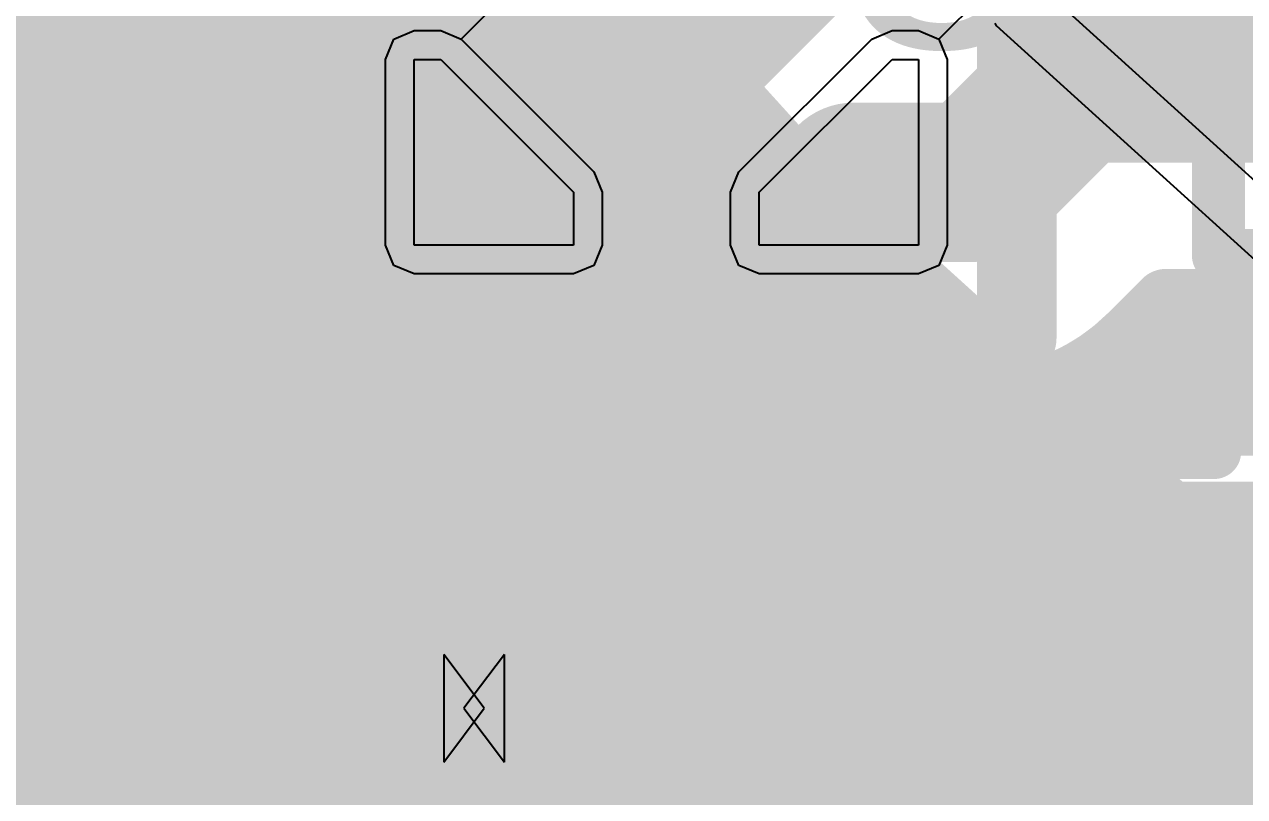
# Model space of a CAD drawing. Header units: inches. Extents: x 0 to 215, y 0 to 215.
# Drawn here: x 0.1195 to 0.21, y 0.2925 to 0.3497 of the extents above; entities that cross this region are included whole.
import ezdxf

# ---------------------------------------------------------------- set-up
doc = ezdxf.new("R2010")
doc.units = ezdxf.units.IN
doc.header["$MEASUREMENT"] = 0
for name, color, linetype in [('BottomLayer', 5, 'Continuous'), ('BottomOverlay', 54, 'Continuous'), ('BottomSolder', 6, 'Continuous'), ('TopLayer', 1, 'Continuous'), ('TopOverlay', 2, 'Continuous'), ('TopPaste', 8, 'Continuous'), ('TopSolder', 216, 'Continuous')]:
    doc.layers.add(name, color=color, linetype=linetype)
doc.styles.add('Arial', font='', dxfattribs={"height": 0.2})
doc.styles.get('Arial').set_extended_font_data('Arial')

# ---------------------------------------------------------------- blocks, each defined once
blk = doc.blocks.new('FBP4L_L1_0_W1_0_P0_65_BL_EP_9')
at = {"layer": 'TopLayer'}
h = blk.add_hatch(color=1, dxfattribs=at)
edge = h.paths.add_edge_path()
edge.add_arc((-0.012, 0.016), 0.003937, 0, 360)
h = blk.add_hatch(color=1, dxfattribs=at)
edge = h.paths.add_edge_path()
edge.add_arc((0.016, 0.016), 0.003937, 0, 360)
blk.add_hatch(color=1, dxfattribs=at).paths.add_polyline_path([(-0.011459, 0.000004), (0.001904, 0.013367), (0.015267, 0.000004), (0.001904, -0.013358)])
at = {"layer": 'TopPaste'}
h = blk.add_hatch(color=8, dxfattribs=at)
edge = h.paths.add_edge_path()
edge.add_arc((-0.012, 0.016), 0.003937, 0, 360)
h = blk.add_hatch(color=8, dxfattribs=at)
edge = h.paths.add_edge_path()
edge.add_arc((0.016, 0.016), 0.003937, 0, 360)
blk.add_hatch(color=8, dxfattribs=at).paths.add_polyline_path([(-0.011459, 0.000004), (0.001904, 0.013367), (0.015267, 0.000004), (0.001904, -0.013358)])
at = {"layer": 'TopSolder'}
h = blk.add_hatch(color=216, dxfattribs=at)
edge = h.paths.add_edge_path()
edge.add_arc((-0.012, 0.016), 0.003937, 0, 360)
h = blk.add_hatch(color=216, dxfattribs=at)
edge = h.paths.add_edge_path()
edge.add_arc((0.016, 0.016), 0.003937, 0, 360)
blk.add_hatch(color=216, dxfattribs=at).paths.add_polyline_path([(-0.014287, 0.000004), (0.001904, 0.016196), (0.018095, 0.000004), (0.001904, -0.016187)])
at = {"layer": 'TopLayer'}
for p, q in [((-0.016797, 0.006894), (-0.016797, 0.020668)), ((-0.016797, 0.020668), (-0.004985, 0.020668)), ((-0.004985, 0.020668), (-0.004985, 0.018705)), ((0.008793, 0.016737), (0.008793, 0.020668)), ((0.008793, 0.020668), (0.020605, 0.020668)), ((0.020605, 0.020668), (0.020605, 0.006894)), ((-0.004985, 0.018705), (-0.004985, 0.016737)), ((-0.004985, 0.016737), (-0.014828, 0.006894)), ((0.018636, 0.006894), (0.008793, 0.016737)), ((-0.014828, 0.006894), (-0.016797, 0.006894)), ((0.020605, 0.006894), (0.018636, 0.006894)), ((0.020605, 0.006894), (0.020605, 0.006894))]:
    blk.add_line(p, q, dxfattribs=at)
at = {"layer": 'TopOverlay'}
for points in [[(-0.01783, 0.027558, 0.005906, 0.005906, 0), (-0.024075, 0.027558, 0.005906, 0.005906, 0)], [(-0.024075, 0.027558, 0.005906, 0.005906, 0), (-0.024075, -0.027558, 0.005906, 0.005906, 0)], [(0.007758, 0.027558, 0.005906, 0.005906, 0), (-0.00395, 0.027558, 0.005906, 0.005906, 0)], [(0.027893, 0.027558, 0.005906, 0.005906, 0), (0.021638, 0.027558, 0.005906, 0.005906, 0)], [(0.027893, 0.027558, 0.005906, 0.005906, 0), (0.027893, -0.027558, 0.005906, 0.005906, 0)]]:
    blk.add_lwpolyline(points, format="xyseb", dxfattribs=at)
for points in [[(-0.025552, 0.027558, 0.002953, 0.002953, 1), (-0.022599, 0.027558, 0.002953, 0.002953, 1)], [(-0.025552, 0.027558, 0.002953, 0.002953, 1), (-0.022599, 0.027558, 0.002953, 0.002953, 1)], [(-0.019307, 0.027558, 0.002953, 0.002953, 1), (-0.016353, 0.027558, 0.002953, 0.002953, 1)], [(-0.005426, 0.027558, 0.002953, 0.002953, 1), (-0.002474, 0.027558, 0.002953, 0.002953, 1)], [(0.006281, 0.027558, 0.002953, 0.002953, 1), (0.009234, 0.027558, 0.002953, 0.002953, 1)], [(0.020161, 0.027558, 0.002953, 0.002953, 1), (0.023114, 0.027558, 0.002953, 0.002953, 1)], [(0.026416, 0.027558, 0.002953, 0.002953, 1), (0.029369, 0.027558, 0.002953, 0.002953, 1)], [(0.026416, 0.027558, 0.002953, 0.002953, 1), (0.029369, 0.027558, 0.002953, 0.002953, 1)]]:
    blk.add_lwpolyline(points, format="xyseb", close=True, dxfattribs=at)
at = {"layer": 'TopSolder'}
for p, q in [((-0.018304, 0.022175), (-0.016797, 0.022799)), ((-0.016797, 0.022799), (-0.004985, 0.022799)), ((-0.004985, 0.022799), (-0.003478, 0.022175)), ((0.007286, 0.022175), (0.008793, 0.022799)), ((0.008793, 0.022799), (0.020605, 0.022799)), ((0.020605, 0.022799), (0.022112, 0.022175)), ((-0.018928, 0.020668), (-0.018304, 0.022175)), ((-0.003478, 0.022175), (-0.002854, 0.020668)), ((0.006662, 0.020668), (0.007286, 0.022175)), ((0.022112, 0.022175), (0.022736, 0.020668)), ((-0.018928, 0.006894), (-0.018928, 0.020668)), ((-0.002854, 0.020668), (-0.002854, 0.018705)), ((0.006662, 0.016737), (0.006662, 0.020668)), ((0.022736, 0.020668), (0.022736, 0.006894)), ((-0.002854, 0.018705), (-0.002854, 0.016737)), ((-0.002854, 0.016737), (-0.003478, 0.01523)), ((0.007286, 0.01523), (0.006662, 0.016737)), ((-0.003478, 0.01523), (-0.013321, 0.005387)), ((0.017129, 0.005387), (0.007286, 0.01523)), ((-0.018304, 0.005387), (-0.018928, 0.006894)), ((0.022736, 0.006894), (0.022112, 0.005387)), ((0.017129, 0.005387), (-214.579365, -214.394365)), ((-0.018304, 0.005387), (-214.579365, -214.394365)), ((-0.016797, 0.004763), (-0.018304, 0.005387)), ((-0.014828, 0.004763), (-0.016797, 0.004763)), ((-0.013321, 0.005387), (-0.014828, 0.004763)), ((0.018636, 0.004763), (0.017129, 0.005387)), ((0.020605, 0.004763), (0.018636, 0.004763)), ((0.022112, 0.005387), (0.020605, 0.004763))]:
    blk.add_line(p, q, dxfattribs=at)
blk = doc.blocks.new('BF82192__10')
at = {"layer": 'BottomOverlay'}
blk.add_lwpolyline([(0.295654, -0.086362, 0.01, 0.01, -1), (-0.294898, -0.086362, 0.01, 0.01, 0)], format="xyseb", dxfattribs=at)
blk.add_lwpolyline([(0.295654, -0.086362, 0.01, 0.01, -1), (-0.294898, -0.086362, 0.01, 0.01, 0)], format="xyseb", dxfattribs=at)
blk = doc.blocks.new('R0201_22')
at = {"layer": 'TopLayer'}
for points in [[(-0.01673, 0.007874), (-0.004919, 0.007874), (-0.004919, -0.007874), (-0.01673, -0.007874)], [(0.004916, 0.007874), (0.016727, 0.007874), (0.016727, -0.007874), (0.004916, -0.007874)]]:
    blk.add_hatch(color=1, dxfattribs=at).paths.add_polyline_path(points)
at = {"layer": 'TopPaste'}
for points in [[(-0.01673, 0.007874), (-0.004919, 0.007874), (-0.004919, -0.007874), (-0.01673, -0.007874)], [(0.004916, 0.007874), (0.016727, 0.007874), (0.016727, -0.007874), (0.004916, -0.007874)]]:
    blk.add_hatch(color=8, dxfattribs=at).paths.add_polyline_path(points)
at = {"layer": 'TopSolder'}
for points in [[(-0.02073, 0.011874), (-0.000919, 0.011874), (-0.000919, -0.011874), (-0.02073, -0.011874)], [(0.000916, 0.011874), (0.020727, 0.011874), (0.020727, -0.011874), (0.000916, -0.011874)]]:
    blk.add_hatch(color=216, dxfattribs=at).paths.add_polyline_path(points)
at = {"layer": 'TopOverlay'}
for points in [[(-0.023622, 0.014961, 0.003937, 0.003937, 0), (-0.003937, 0.014961, 0.003937, 0.003937, 0)], [(-0.023622, 0.014961, 0.003937, 0.003937, 0), (-0.023622, -0.014961, 0.003937, 0.003937, 0)], [(0.003937, 0.014961, 0.003937, 0.003937, 0), (0.023622, 0.014961, 0.003937, 0.003937, 0)], [(0.023622, 0.014961, 0.003937, 0.003937, 0), (0.023622, -0.014961, 0.003937, 0.003937, 0)], [(-0.023622, -0.014961, 0.003937, 0.003937, 0), (-0.003937, -0.014961, 0.003937, 0.003937, 0)], [(0.003937, -0.014961, 0.003937, 0.003937, 0), (0.023622, -0.014961, 0.003937, 0.003937, 0)]]:
    blk.add_lwpolyline(points, format="xyseb", dxfattribs=at)
for points in [[(-0.024606, 0.014961, 0.001969, 0.001969, 1), (-0.022638, 0.014961, 0.001969, 0.001969, 1)], [(-0.024606, 0.014961, 0.001969, 0.001969, 1), (-0.022638, 0.014961, 0.001969, 0.001969, 1)], [(-0.004921, 0.014961, 0.001969, 0.001969, 1), (-0.002953, 0.014961, 0.001969, 0.001969, 1)], [(0.002953, 0.014961, 0.001969, 0.001969, 1), (0.004921, 0.014961, 0.001969, 0.001969, 1)], [(0.022638, 0.014961, 0.001969, 0.001969, 1), (0.024606, 0.014961, 0.001969, 0.001969, 1)], [(0.022638, 0.014961, 0.001969, 0.001969, 1), (0.024606, 0.014961, 0.001969, 0.001969, 1)], [(-0.024606, -0.014961, 0.001969, 0.001969, 1), (-0.022638, -0.014961, 0.001969, 0.001969, 1)], [(-0.024606, -0.014961, 0.001969, 0.001969, 1), (-0.022638, -0.014961, 0.001969, 0.001969, 1)], [(-0.004921, -0.014961, 0.001969, 0.001969, 1), (-0.002953, -0.014961, 0.001969, 0.001969, 1)], [(0.002953, -0.014961, 0.001969, 0.001969, 1), (0.004921, -0.014961, 0.001969, 0.001969, 1)], [(0.022638, -0.014961, 0.001969, 0.001969, 1), (0.024606, -0.014961, 0.001969, 0.001969, 1)], [(0.022638, -0.014961, 0.001969, 0.001969, 1), (0.024606, -0.014961, 0.001969, 0.001969, 1)]]:
    blk.add_lwpolyline(points, format="xyseb", close=True, dxfattribs=at)
blk = doc.blocks.new('D0201_BI_A_55')
at = {"layer": 'TopLayer'}
for points in [[(-0.015227, 0.007887), (-0.004596, 0.007887), (-0.004596, -0.007861), (-0.015227, -0.007861)], [(0.004848, 0.007887), (0.015477, 0.007887), (0.015477, -0.007861), (0.004848, -0.007861)]]:
    blk.add_hatch(color=1, dxfattribs=at).paths.add_polyline_path(points)
at = {"layer": 'TopPaste'}
for points in [[(-0.015227, 0.007887), (-0.004596, 0.007887), (-0.004596, -0.007861), (-0.015227, -0.007861)], [(0.004848, 0.007887), (0.015477, 0.007887), (0.015477, -0.007861), (0.004848, -0.007861)]]:
    blk.add_hatch(color=8, dxfattribs=at).paths.add_polyline_path(points)
at = {"layer": 'TopSolder'}
for points in [[(-0.017195, 0.009856), (-0.002628, 0.009856), (-0.002628, -0.00983), (-0.017195, -0.00983)], [(0.002878, 0.009856), (0.017447, 0.009856), (0.017447, -0.00983), (0.002878, -0.00983)]]:
    blk.add_hatch(color=216, dxfattribs=at).paths.add_polyline_path(points)
at = {"layer": 'TopOverlay'}
for p, q in [((0.001025, 0.000013), (-0.001975, 0.004013)), ((-0.001975, 0.004013), (-0.001975, -0.003987)), ((0.002525, 0.004013), (-0.000474, 0.000013)), ((0.002525, -0.003987), (0.002525, 0.004013)), ((-0.001975, -0.003987), (0.001025, 0.000013)), ((-0.000474, 0.000013), (0.002525, -0.003987))]:
    blk.add_line(p, q, dxfattribs=at)
for points in [[(-0.021324, 0.013013, 0.002, 0.002, 1), (-0.019325, 0.013013, 0.002, 0.002, 1)], [(-0.021324, 0.013013, 0.002, 0.002, 1), (-0.019325, 0.013013, 0.002, 0.002, 1)], [(-0.003574, 0.013013, 0.002, 0.002, 1), (-0.001574, 0.013013, 0.002, 0.002, 1)], [(0.001525, 0.012787, 0.002, 0.002, 1), (0.003524, 0.012787, 0.002, 0.002, 1)], [(0.001574, 0.013037, 0.002, 0.002, 1), (0.003574, 0.013037, 0.002, 0.002, 1)], [(0.001574, 0.013037, 0.002, 0.002, 1), (0.003574, 0.013037, 0.002, 0.002, 1)], [(0.019325, 0.013037, 0.002, 0.002, 1), (0.021324, 0.013037, 0.002, 0.002, 1)], [(0.019325, 0.013037, 0.002, 0.002, 1), (0.021324, 0.013037, 0.002, 0.002, 1)], [(-0.021324, 0.010013, 0.002, 0.002, 1), (-0.019325, 0.010013, 0.002, 0.002, 1)], [(-0.021324, 0.010013, 0.002, 0.002, 1), (-0.019325, 0.010013, 0.002, 0.002, 1)], [(0.019325, -0.010013, 0.002, 0.002, 1), (0.021324, -0.010013, 0.002, 0.002, 1)], [(0.019325, -0.010013, 0.002, 0.002, 1), (0.021324, -0.010013, 0.002, 0.002, 1)], [(-0.003524, -0.012787, 0.002, 0.002, 1), (-0.001525, -0.012787, 0.002, 0.002, 1)], [(-0.021324, -0.013037, 0.002, 0.002, 1), (-0.019325, -0.013037, 0.002, 0.002, 1)], [(-0.021324, -0.013037, 0.002, 0.002, 1), (-0.019325, -0.013037, 0.002, 0.002, 1)], [(-0.003574, -0.013037, 0.002, 0.002, 1), (-0.001574, -0.013037, 0.002, 0.002, 1)], [(-0.003574, -0.013037, 0.002, 0.002, 1), (-0.001574, -0.013037, 0.002, 0.002, 1)], [(0.001574, -0.013013, 0.002, 0.002, 1), (0.003574, -0.013013, 0.002, 0.002, 1)], [(0.019325, -0.013013, 0.002, 0.002, 1), (0.021324, -0.013013, 0.002, 0.002, 1)], [(0.019325, -0.013013, 0.002, 0.002, 1), (0.021324, -0.013013, 0.002, 0.002, 1)]]:
    blk.add_lwpolyline(points, format="xyseb", close=True, dxfattribs=at)
for points in [[(-0.020324, 0.013013, 0.004, 0.004, 0), (-0.002574, 0.013013, 0.004, 0.004, 0)], [(-0.020324, 0.010013, 0.004, 0.004, 0), (-0.020324, 0.013013, 0.004, 0.004, 0)], [(0.002524, 0.012787, 0.004, 0.004, 0), (0.002574, 0.013037, 0.004, 0.004, 0)], [(0.002574, 0.013037, 0.004, 0.004, 0), (0.020324, 0.013037, 0.004, 0.004, 0)], [(0.020324, -0.010013, 0.004, 0.004, 0), (0.020324, 0.013037, 0.004, 0.004, 0)], [(-0.020324, -0.013037, 0.004, 0.004, 0), (-0.020324, 0.010013, 0.004, 0.004, 0)], [(0.020324, -0.013013, 0.004, 0.004, 0), (0.020324, -0.010013, 0.004, 0.004, 0)], [(-0.002574, -0.013037, 0.004, 0.004, 0), (-0.002524, -0.012787, 0.004, 0.004, 0)], [(-0.020324, -0.013037, 0.004, 0.004, 0), (-0.002574, -0.013037, 0.004, 0.004, 0)], [(0.002574, -0.013013, 0.004, 0.004, 0), (0.020324, -0.013013, 0.004, 0.004, 0)]]:
    blk.add_lwpolyline(points, format="xyseb", dxfattribs=at)
blk = doc.blocks.new('C0402_65')
at = {"layer": 'TopLayer'}
for points in [[(-0.02953, 0.012795), (-0.00591, 0.012795), (-0.00591, -0.012795), (-0.02953, -0.012795)], [(0.00591, 0.012795), (0.02953, 0.012795), (0.02953, -0.012795), (0.00591, -0.012795)]]:
    blk.add_hatch(color=1, dxfattribs=at).paths.add_polyline_path(points)
at = {"layer": 'TopPaste'}
for points in [[(-0.02953, 0.012795), (-0.00591, 0.012795), (-0.00591, -0.012795), (-0.02953, -0.012795)], [(0.00591, 0.012795), (0.02953, 0.012795), (0.02953, -0.012795), (0.00591, -0.012795)]]:
    blk.add_hatch(color=8, dxfattribs=at).paths.add_polyline_path(points)
at = {"layer": 'TopSolder'}
for points in [[(-0.03153, 0.014795), (-0.00391, 0.014795), (-0.00391, -0.014795), (-0.03153, -0.014795)], [(0.00391, 0.014795), (0.03153, 0.014795), (0.03153, -0.014795), (0.00391, -0.014795)]]:
    blk.add_hatch(color=216, dxfattribs=at).paths.add_polyline_path(points)
at = {"layer": 'TopOverlay'}
for points in [[(-0.032, 0.017, 0.004, 0.004, 0), (-0.032, -0.017, 0.004, 0.004, 0)], [(-0.007, 0.017, 0.004, 0.004, 0), (-0.032, 0.017, 0.004, 0.004, 0)], [(0.011, 0.017, 0.004, 0.004, 0), (0.008, 0.017, 0.004, 0.004, 0)], [(0.032, 0.017, 0.004, 0.004, 0), (0.011, 0.017, 0.004, 0.004, 0)], [(0.032, 0.017, 0.004, 0.004, 0), (0.032, -0.017, 0.004, 0.004, 0)], [(-0.011, -0.017, 0.004, 0.004, 0), (-0.032, -0.017, 0.004, 0.004, 0)], [(-0.007, -0.017, 0.004, 0.004, 0), (-0.011, -0.017, 0.004, 0.004, 0)], [(0.032, -0.017, 0.004, 0.004, 0), (0.008, -0.017, 0.004, 0.004, 0)]]:
    blk.add_lwpolyline(points, format="xyseb", dxfattribs=at)
for points in [[(-0.033, 0.017, 0.002, 0.002, 1), (-0.031, 0.017, 0.002, 0.002, 1)], [(-0.033, 0.017, 0.002, 0.002, 1), (-0.031, 0.017, 0.002, 0.002, 1)], [(-0.008, 0.017, 0.002, 0.002, 1), (-0.006, 0.017, 0.002, 0.002, 1)], [(0.007, 0.017, 0.002, 0.002, 1), (0.009, 0.017, 0.002, 0.002, 1)], [(0.01, 0.017, 0.002, 0.002, 1), (0.012, 0.017, 0.002, 0.002, 1)], [(0.01, 0.017, 0.002, 0.002, 1), (0.012, 0.017, 0.002, 0.002, 1)], [(0.031, 0.017, 0.002, 0.002, 1), (0.033, 0.017, 0.002, 0.002, 1)], [(0.031, 0.017, 0.002, 0.002, 1), (0.033, 0.017, 0.002, 0.002, 1)], [(-0.033, -0.017, 0.002, 0.002, 1), (-0.031, -0.017, 0.002, 0.002, 1)], [(-0.033, -0.017, 0.002, 0.002, 1), (-0.031, -0.017, 0.002, 0.002, 1)], [(-0.012, -0.017, 0.002, 0.002, 1), (-0.01, -0.017, 0.002, 0.002, 1)], [(-0.012, -0.017, 0.002, 0.002, 1), (-0.01, -0.017, 0.002, 0.002, 1)], [(-0.008, -0.017, 0.002, 0.002, 1), (-0.006, -0.017, 0.002, 0.002, 1)], [(0.007, -0.017, 0.002, 0.002, 1), (0.009, -0.017, 0.002, 0.002, 1)], [(0.031, -0.017, 0.002, 0.002, 1), (0.033, -0.017, 0.002, 0.002, 1)], [(0.031, -0.017, 0.002, 0.002, 1), (0.033, -0.017, 0.002, 0.002, 1)]]:
    blk.add_lwpolyline(points, format="xyseb", close=True, dxfattribs=at)
blk = doc.blocks.new('____73')
at = {"layer": 'BottomLayer'}
blk.add_line((-0.254502, -0.333242), (-0.22833, -0.356962), dxfattribs=at)
at = {"layer": 'BottomSolder'}
for p, q in [((-0.257421, -0.336462), (-0.257517, -0.336258)), ((-0.257421, -0.336462), (-0.257517, -0.336258)), ((-0.231249, -0.360183), (-0.257421, -0.336462)), ((-0.231249, -0.360183), (-0.257421, -0.336462))]:
    blk.add_line(p, q, dxfattribs=at)

msp = doc.modelspace()

# ---------------------------------------------------------------- linework, layer by layer
at = {"layer": 'BottomLayer'}
for points in [[(0.154018, 0.363786, 0.005, 0.005, 0), (0.177738, 0.337615, 0.005, 0.005, 0)], [(0.011624, 0.349366, 0.005, 0.005, 0), (0.167088, 0.349366, 0.005, 0.005, 0)], [(0.011624, 0.34535, 0.005, 0.005, 0), (0.170728, 0.34535, 0.005, 0.005, 0)], [(0.011624, 0.341334, 0.005, 0.005, 0), (0.174367, 0.341334, 0.005, 0.005, 0)], [(0.011624, 0.337319, 0.005, 0.005, 0), (0.178138, 0.337319, 0.005, 0.005, 0)], [(0.179308, 0.336045, 0.005, 0.005, 0), (0.205479, 0.312325, 0.005, 0.005, 0)], [(0.011624, 0.333303, 0.005, 0.005, 0), (0.182334, 0.333303, 0.005, 0.005, 0)], [(0.011624, 0.329287, 0.005, 0.005, 0), (0.186764, 0.329287, 0.005, 0.005, 0)], [(0.011624, 0.325272, 0.005, 0.005, 0), (0.191195, 0.325272, 0.005, 0.005, 0)], [(0.011624, 0.321256, 0.005, 0.005, 0), (0.195626, 0.321256, 0.005, 0.005, 0)], [(0.011624, 0.31724, 0.005, 0.005, 0), (0.200056, 0.31724, 0.005, 0.005, 0)], [(0.011624, 0.313225, 0.005, 0.005, 0), (0.204487, 0.313225, 0.005, 0.005, 0)], [(0.207195, 0.310917, 0.005, 0.005, 0), (0.235565, 0.289877, 0.005, 0.005, 0)], [(0.011624, 0.309209, 0.005, 0.005, 0), (0.209498, 0.309209, 0.005, 0.005, 0)], [(0.011624, 0.305193, 0.005, 0.005, 0), (0.214913, 0.305193, 0.005, 0.005, 0)], [(0.011624, 0.301177, 0.005, 0.005, 0), (0.220327, 0.301177, 0.005, 0.005, 0)], [(0.011624, 0.297162, 0.005, 0.005, 0), (0.225742, 0.297162, 0.005, 0.005, 0)], [(0.011624, 0.293146, 0.005, 0.005, 0), (0.231156, 0.293146, 0.005, 0.005, 0)]]:
    msp.add_lwpolyline(points, format="xyseb", dxfattribs=at)
for points in [[(0.165838, 0.349366, 0.0025, 0.0025, 1), (0.168338, 0.349366, 0.0025, 0.0025, 1)], [(0.169478, 0.34535, 0.0025, 0.0025, 1), (0.171978, 0.34535, 0.0025, 0.0025, 1)], [(0.173117, 0.341334, 0.0025, 0.0025, 1), (0.175617, 0.341334, 0.0025, 0.0025, 1)], [(0.176488, 0.337615, 0.0025, 0.0025, 1), (0.178988, 0.337615, 0.0025, 0.0025, 1)], [(0.176888, 0.337319, 0.0025, 0.0025, 1), (0.179388, 0.337319, 0.0025, 0.0025, 1)], [(0.178058, 0.336045, 0.0025, 0.0025, 1), (0.180558, 0.336045, 0.0025, 0.0025, 1)], [(0.181084, 0.333303, 0.0025, 0.0025, 1), (0.183584, 0.333303, 0.0025, 0.0025, 1)], [(0.185514, 0.329287, 0.0025, 0.0025, 1), (0.188014, 0.329287, 0.0025, 0.0025, 1)], [(0.189945, 0.325272, 0.0025, 0.0025, 1), (0.192445, 0.325272, 0.0025, 0.0025, 1)], [(0.194376, 0.321256, 0.0025, 0.0025, 1), (0.196876, 0.321256, 0.0025, 0.0025, 1)], [(0.198806, 0.31724, 0.0025, 0.0025, 1), (0.201306, 0.31724, 0.0025, 0.0025, 1)], [(0.203237, 0.313225, 0.0025, 0.0025, 1), (0.205737, 0.313225, 0.0025, 0.0025, 1)], [(0.204229, 0.312325, 0.0025, 0.0025, 1), (0.206729, 0.312325, 0.0025, 0.0025, 1)], [(0.205945, 0.310917, 0.0025, 0.0025, 1), (0.208445, 0.310917, 0.0025, 0.0025, 1)], [(0.208248, 0.309209, 0.0025, 0.0025, 1), (0.210748, 0.309209, 0.0025, 0.0025, 1)]]:
    msp.add_lwpolyline(points, format="xyseb", close=True, dxfattribs=at)
at = {"layer": 'TopLayer'}
for points in [[(0.138623, 0.351154, 0.005, 0.005, 0), (0.140916, 0.354586, 0.005, 0.005, 0)], [(0.137818, 0.347106, 0.005, 0.005, 0), (0.138623, 0.351154, 0.005, 0.005, 0)], [(0.011624, 0.349366, 0.005, 0.005, 0), (0.138267, 0.349366, 0.005, 0.005, 0)], [(0.190055, 0.338, 0.011811, 0.011811, 0), (0.197409, 0.345354, 0.011811, 0.011811, 0)], [(0.197409, 0.345354, 0.011811, 0.011811, 0), (0.223, 0.345354, 0.011811, 0.011811, 0)], [(0.137818, 0.343876, 0.005, 0.005, 0), (0.137818, 0.347106, 0.005, 0.005, 0)], [(0.011624, 0.34535, 0.005, 0.005, 0), (0.137818, 0.34535, 0.005, 0.005, 0)], [(0.138266, 0.331076, 0.005, 0.005, -0.204947), (0.137818, 0.343876, 0.005, 0.005, 0)], [(0.153, 0.338, 0.011811, 0.011811, 0), (0.162108, 0.328892, 0.011811, 0.011811, 0)], [(0.171892, 0.328892, 0.011811, 0.011811, 0), (0.181, 0.338, 0.011811, 0.011811, 0)], [(0.181, 0.338, 0.011811, 0.011811, 0), (0.190055, 0.338, 0.011811, 0.011811, 0)], [(0.011624, 0.341334, 0.005, 0.005, 0), (0.137066, 0.341334, 0.005, 0.005, 0)], [(0.011624, 0.337319, 0.005, 0.005, 0), (0.136735, 0.337319, 0.005, 0.005, 0)], [(0.011624, 0.333303, 0.005, 0.005, 0), (0.137413, 0.333303, 0.005, 0.005, 0)], [(0.162108, 0.328892, 0.011811, 0.011811, 0), (0.16272, 0.32828, 0.011811, 0.011811, 0)], [(0.162108, 0.328892, 0.011811, 0.011811, 0), (0.171892, 0.328892, 0.011811, 0.011811, 0)], [(0.16272, 0.300378, 0.011811, 0.011811, 0), (0.16272, 0.32828, 0.011811, 0.011811, 0)], [(0.011624, 0.329287, 0.005, 0.005, 0), (0.138622, 0.329287, 0.005, 0.005, 0)], [(0.138623, 0.329284, 0.005, 0.005, 0), (0.140916, 0.325852, 0.005, 0.005, 0)], [(0.201599, 0.326521, 0.005, 0.005, 0), (0.204153, 0.329074, 0.005, 0.005, 0)], [(0.204153, 0.329074, 0.005, 0.005, 0), (0.223, 0.329074, 0.005, 0.005, 0)], [(0.201599, 0.326521, 0.005, 0.005, -0.199638), (0.190055, 0.321721, 0.005, 0.005, 0)], [(0.201567, 0.326489, 0.005, 0.005, -0.198912), (0.190055, 0.321721, 0.005, 0.005, 0)], [(0.011624, 0.325272, 0.005, 0.005, 0), (0.141785, 0.325272, 0.005, 0.005, 0)], [(0.140916, 0.325852, 0.005, 0.005, 0), (0.144347, 0.323559, 0.005, 0.005, 0)], [(0.200205, 0.325272, 0.005, 0.005, 0), (0.293937, 0.325272, 0.005, 0.005, 0)], [(0.146441, 0.313311, 0.005, 0.005, 0), (0.146441, 0.321537, 0.005, 0.005, 0)], [(0.011624, 0.321256, 0.005, 0.005, 0), (0.146441, 0.321256, 0.005, 0.005, 0)], [(0.187279, 0.321256, 0.005, 0.005, 0), (0.29772, 0.321256, 0.005, 0.005, 0)], [(0.186255, 0.320232, 0.005, 0.005, 0), (0.215193, 0.320232, 0.005, 0.005, 0)], [(0.011624, 0.31724, 0.005, 0.005, 0), (0.146441, 0.31724, 0.005, 0.005, 0)], [(0.130894, 0.313311, 0.005, 0.005, 0), (0.146441, 0.313311, 0.005, 0.005, 0)], [(0.130894, 0.284689, 0.005, 0.005, 0), (0.130894, 0.313311, 0.005, 0.005, 0)], [(0.142646, 0.299, 0.01, 0.01, 0), (0.142646, 0.310811, 0.01, 0.01, 0)], [(0.011624, 0.313225, 0.005, 0.005, 0), (0.130894, 0.313225, 0.005, 0.005, 0)], [(0.011624, 0.309209, 0.005, 0.005, 0), (0.130894, 0.309209, 0.005, 0.005, 0)], [(0.011624, 0.305193, 0.005, 0.005, 0), (0.130894, 0.305193, 0.005, 0.005, 0)], [(0.16272, 0.300378, 0.011811, 0.011811, 0), (0.163342, 0.301, 0.011811, 0.011811, 0)], [(0.163342, 0.301, 0.011811, 0.011811, 0), (0.198, 0.301, 0.011811, 0.011811, 0)], [(0.198, 0.225, 0.011811, 0.011811, 0), (0.198, 0.301, 0.011811, 0.011811, 0)], [(0.16272, 0.299, 0.011811, 0.011811, 0), (0.16272, 0.300378, 0.011811, 0.011811, 0)], [(0.011624, 0.301177, 0.005, 0.005, 0), (0.130894, 0.301177, 0.005, 0.005, 0)], [(0.133394, 0.299, 0.01, 0.01, 0), (0.142646, 0.299, 0.01, 0.01, 0)], [(0.142646, 0.287189, 0.01, 0.01, 0), (0.142646, 0.299, 0.01, 0.01, 0)], [(0.142646, 0.299, 0.007874, 0.007874, 0), (0.143323, 0.298323, 0.007874, 0.007874, 0)], [(0.143323, 0.268677, 0.007874, 0.007874, 0), (0.143323, 0.298323, 0.007874, 0.007874, 0)], [(0.011624, 0.297162, 0.005, 0.005, 0), (0.130894, 0.297162, 0.005, 0.005, 0)], [(0.011624, 0.293146, 0.005, 0.005, 0), (0.130894, 0.293146, 0.005, 0.005, 0)]]:
    msp.add_lwpolyline(points, format="xyseb", dxfattribs=at)
for points in [[(0.137373, 0.351154, 0.0025, 0.0025, 1), (0.139873, 0.351154, 0.0025, 0.0025, 1)], [(0.137373, 0.351154, 0.0025, 0.0025, 1), (0.139873, 0.351154, 0.0025, 0.0025, 1)], [(0.137017, 0.349366, 0.0025, 0.0025, 1), (0.139517, 0.349366, 0.0025, 0.0025, 1)], [(0.194457, 0.345354, 0.005906, 0.005906, 1), (0.200362, 0.345354, 0.005906, 0.005906, 1)], [(0.194457, 0.345354, 0.005906, 0.005906, 1), (0.200362, 0.345354, 0.005906, 0.005906, 1)], [(0.136568, 0.347106, 0.0025, 0.0025, 1), (0.139068, 0.347106, 0.0025, 0.0025, 1)], [(0.136568, 0.347106, 0.0025, 0.0025, 1), (0.139068, 0.347106, 0.0025, 0.0025, 1)], [(0.136568, 0.34535, 0.0025, 0.0025, 1), (0.139068, 0.34535, 0.0025, 0.0025, 1)], [(0.136568, 0.343876, 0.0025, 0.0025, 1), (0.139068, 0.343876, 0.0025, 0.0025, 1)], [(0.136568, 0.343876, 0.0025, 0.0025, 1), (0.139068, 0.343876, 0.0025, 0.0025, 1)], [(0.150047, 0.338, 0.005906, 0.005906, 1), (0.155953, 0.338, 0.005906, 0.005906, 1)], [(0.178047, 0.338, 0.005906, 0.005906, 1), (0.183953, 0.338, 0.005906, 0.005906, 1)], [(0.178047, 0.338, 0.005906, 0.005906, 1), (0.183953, 0.338, 0.005906, 0.005906, 1)], [(0.187103, 0.338, 0.005906, 0.005906, 1), (0.193008, 0.338, 0.005906, 0.005906, 1)], [(0.187103, 0.338, 0.005906, 0.005906, 1), (0.193008, 0.338, 0.005906, 0.005906, 1)], [(0.135816, 0.341334, 0.0025, 0.0025, 1), (0.138316, 0.341334, 0.0025, 0.0025, 1)], [(0.135485, 0.337319, 0.0025, 0.0025, 1), (0.137985, 0.337319, 0.0025, 0.0025, 1)], [(0.136163, 0.333303, 0.0025, 0.0025, 1), (0.138663, 0.333303, 0.0025, 0.0025, 1)], [(0.159155, 0.328892, 0.005906, 0.005906, 1), (0.16506, 0.328892, 0.005906, 0.005906, 1)], [(0.159155, 0.328892, 0.005906, 0.005906, 1), (0.16506, 0.328892, 0.005906, 0.005906, 1)], [(0.159155, 0.328892, 0.005906, 0.005906, 1), (0.16506, 0.328892, 0.005906, 0.005906, 1)], [(0.159767, 0.32828, 0.005906, 0.005906, 1), (0.165673, 0.32828, 0.005906, 0.005906, 1)], [(0.159767, 0.32828, 0.005906, 0.005906, 1), (0.165673, 0.32828, 0.005906, 0.005906, 1)], [(0.168939, 0.328892, 0.005906, 0.005906, 1), (0.174845, 0.328892, 0.005906, 0.005906, 1)], [(0.168939, 0.328892, 0.005906, 0.005906, 1), (0.174845, 0.328892, 0.005906, 0.005906, 1)], [(0.137017, 0.331076, 0.0025, 0.0025, 1), (0.139516, 0.331076, 0.0025, 0.0025, 1)], [(0.137372, 0.329287, 0.0025, 0.0025, 1), (0.139872, 0.329287, 0.0025, 0.0025, 1)], [(0.137373, 0.329284, 0.0025, 0.0025, 1), (0.139873, 0.329284, 0.0025, 0.0025, 1)], [(0.202903, 0.329074, 0.0025, 0.0025, 1), (0.205403, 0.329074, 0.0025, 0.0025, 1)], [(0.202903, 0.329074, 0.0025, 0.0025, 1), (0.205403, 0.329074, 0.0025, 0.0025, 1)], [(0.200317, 0.326489, 0.0025, 0.0025, 1), (0.202817, 0.326489, 0.0025, 0.0025, 1)], [(0.200349, 0.326521, 0.0025, 0.0025, 1), (0.202849, 0.326521, 0.0025, 0.0025, 1)], [(0.200349, 0.326521, 0.0025, 0.0025, 1), (0.202849, 0.326521, 0.0025, 0.0025, 1)], [(0.139666, 0.325852, 0.0025, 0.0025, 1), (0.142166, 0.325852, 0.0025, 0.0025, 1)], [(0.139666, 0.325852, 0.0025, 0.0025, 1), (0.142166, 0.325852, 0.0025, 0.0025, 1)], [(0.140535, 0.325272, 0.0025, 0.0025, 1), (0.143035, 0.325272, 0.0025, 0.0025, 1)], [(0.198955, 0.325272, 0.0025, 0.0025, 1), (0.201455, 0.325272, 0.0025, 0.0025, 1)], [(0.143097, 0.323559, 0.0025, 0.0025, 1), (0.145597, 0.323559, 0.0025, 0.0025, 1)], [(0.145191, 0.321537, 0.0025, 0.0025, 1), (0.147691, 0.321537, 0.0025, 0.0025, 1)], [(0.188805, 0.321721, 0.0025, 0.0025, 1), (0.191305, 0.321721, 0.0025, 0.0025, 1)], [(0.188805, 0.321721, 0.0025, 0.0025, 1), (0.191305, 0.321721, 0.0025, 0.0025, 1)], [(0.145191, 0.321256, 0.0025, 0.0025, 1), (0.147691, 0.321256, 0.0025, 0.0025, 1)], [(0.186029, 0.321256, 0.0025, 0.0025, 1), (0.188529, 0.321256, 0.0025, 0.0025, 1)], [(0.185005, 0.320232, 0.0025, 0.0025, 1), (0.187505, 0.320232, 0.0025, 0.0025, 1)], [(0.145191, 0.31724, 0.0025, 0.0025, 1), (0.147691, 0.31724, 0.0025, 0.0025, 1)], [(0.129644, 0.313311, 0.0025, 0.0025, 1), (0.132144, 0.313311, 0.0025, 0.0025, 1)], [(0.129644, 0.313311, 0.0025, 0.0025, 1), (0.132144, 0.313311, 0.0025, 0.0025, 1)], [(0.140146, 0.310811, 0.005, 0.005, 1), (0.145146, 0.310811, 0.005, 0.005, 1)], [(0.145191, 0.313311, 0.0025, 0.0025, 1), (0.147691, 0.313311, 0.0025, 0.0025, 1)], [(0.145191, 0.313311, 0.0025, 0.0025, 1), (0.147691, 0.313311, 0.0025, 0.0025, 1)], [(0.129644, 0.313225, 0.0025, 0.0025, 1), (0.132144, 0.313225, 0.0025, 0.0025, 1)], [(0.129644, 0.309209, 0.0025, 0.0025, 1), (0.132144, 0.309209, 0.0025, 0.0025, 1)], [(0.129644, 0.305193, 0.0025, 0.0025, 1), (0.132144, 0.305193, 0.0025, 0.0025, 1)], [(0.160389, 0.301, 0.005906, 0.005906, 1), (0.166295, 0.301, 0.005906, 0.005906, 1)], [(0.160389, 0.301, 0.005906, 0.005906, 1), (0.166295, 0.301, 0.005906, 0.005906, 1)], [(0.195047, 0.301, 0.005906, 0.005906, 1), (0.200953, 0.301, 0.005906, 0.005906, 1)], [(0.195047, 0.301, 0.005906, 0.005906, 1), (0.200953, 0.301, 0.005906, 0.005906, 1)], [(0.159767, 0.300378, 0.005906, 0.005906, 1), (0.165673, 0.300378, 0.005906, 0.005906, 1)], [(0.159767, 0.300378, 0.005906, 0.005906, 1), (0.165673, 0.300378, 0.005906, 0.005906, 1)], [(0.159767, 0.300378, 0.005906, 0.005906, 1), (0.165673, 0.300378, 0.005906, 0.005906, 1)], [(0.159767, 0.299, 0.005906, 0.005906, 1), (0.165673, 0.299, 0.005906, 0.005906, 1)], [(0.130894, 0.299, 0.005, 0.005, 1), (0.135894, 0.299, 0.005, 0.005, 1)], [(0.129644, 0.301177, 0.0025, 0.0025, 1), (0.132144, 0.301177, 0.0025, 0.0025, 1)], [(0.140146, 0.299, 0.005, 0.005, 1), (0.145146, 0.299, 0.005, 0.005, 1)], [(0.140146, 0.299, 0.005, 0.005, 1), (0.145146, 0.299, 0.005, 0.005, 1)], [(0.140146, 0.299, 0.005, 0.005, 1), (0.145146, 0.299, 0.005, 0.005, 1)], [(0.140678, 0.299, 0.003937, 0.003937, 1), (0.144615, 0.299, 0.003937, 0.003937, 1)], [(0.141354, 0.298323, 0.003937, 0.003937, 1), (0.145291, 0.298323, 0.003937, 0.003937, 1)], [(0.141354, 0.298323, 0.003937, 0.003937, 1), (0.145291, 0.298323, 0.003937, 0.003937, 1)], [(0.129644, 0.297162, 0.0025, 0.0025, 1), (0.132144, 0.297162, 0.0025, 0.0025, 1)], [(0.129644, 0.293146, 0.0025, 0.0025, 1), (0.132144, 0.293146, 0.0025, 0.0025, 1)]]:
    msp.add_lwpolyline(points, format="xyseb", close=True, dxfattribs=at)

# ---------------------------------------------------------------- block references
for name, p in [('____73', (0.449, 0.686047)), ('BF82192__10', (0.446378, 0.692622)), ('D0201_BI_A_55', (0.152558, 0.298987))]:
    msp.add_blockref(name, p)
for name, p, rotation in [('FBP4L_L1_0_W1_0_P0_65_BL_EP_9', (0.169, 0.354), 180), ('R0201_22', (0.223, 0.356178), 90), ('C0402_65', (0.21572, 0.301), 180)]:
    msp.add_blockref(name, p, dxfattribs=dict(rotation=rotation))

# ---------------------------------------------------------------- texts
at = {"layer": 'TopOverlay', "style": 'Arial'}
for s, p in [('U3', (0.16, 0.348)), ('C9', (0.205, 0.295)), ('D8', (0.142, 0.293))]:
    msp.add_text(s, height=0.019685, dxfattribs=at).set_placement(p)

doc.saveas('drawing.dxf')
